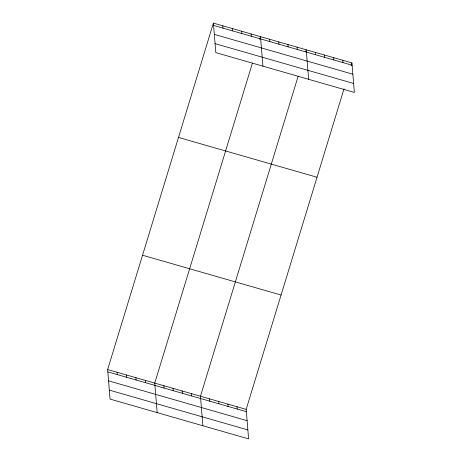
<?xml version="1.0" encoding="UTF-8"?>
<svg xmlns="http://www.w3.org/2000/svg" width="462" height="462" viewBox="0 0 462 462"><rect width="100%" height="100%" fill="white"/><g stroke="black" fill="none" stroke-linecap="round" stroke-linejoin="round"><path stroke-width="0.69" d="M344.04 88.773L246.171 409.372L248.602 438.9L110.066 399.087L107.64 369.56L213.398 23.1L351.934 62.913L354.36 92.44L215.829 52.628L213.398 23.1M252.396 63.179L154.741 383.096L157.167 412.624M259.667 39.357L260.499 36.637L262.93 66.164M298.117 76.317L200.456 396.234L202.887 425.762M305.596 51.813L306.219 49.775L308.645 79.302M351.103 65.633L351.934 62.913M213.588 25.416L352.125 65.229M214.328 34.396L352.864 74.209M215.09 43.647L353.621 83.46M178.499 137.433L317.03 177.241M142.539 255.226L281.075 295.039M107.64 369.56L246.171 409.372M107.831 371.875L246.362 411.688M108.57 380.855L247.101 420.668M109.327 390.107L247.863 429.92M342.787 60.285L342.977 62.601M333.645 57.658L333.835 59.973M324.503 55.03L324.694 57.346M315.361 52.402L315.552 54.718M297.072 47.147L297.262 49.463M287.93 44.519L288.121 46.835M278.788 41.892L278.979 44.208M269.646 39.264L269.837 41.58M251.08 33.928L251.27 36.244M241.661 31.22L241.851 33.535M232.242 28.517L232.432 30.833M222.817 25.808L223.007 28.124M237.029 406.745L237.22 409.061M227.887 404.117L228.078 406.433M218.745 401.49L218.936 403.805M209.598 398.862L209.788 401.178M191.314 393.607L191.505 395.922M182.172 390.979L182.363 393.295M173.025 388.351L173.215 390.667M163.883 385.724L164.074 388.04M145.322 380.388L145.513 382.703M135.903 377.685L136.094 380.001M126.478 374.977L126.669 377.292M117.059 372.268L117.25 374.584"/></g></svg>
